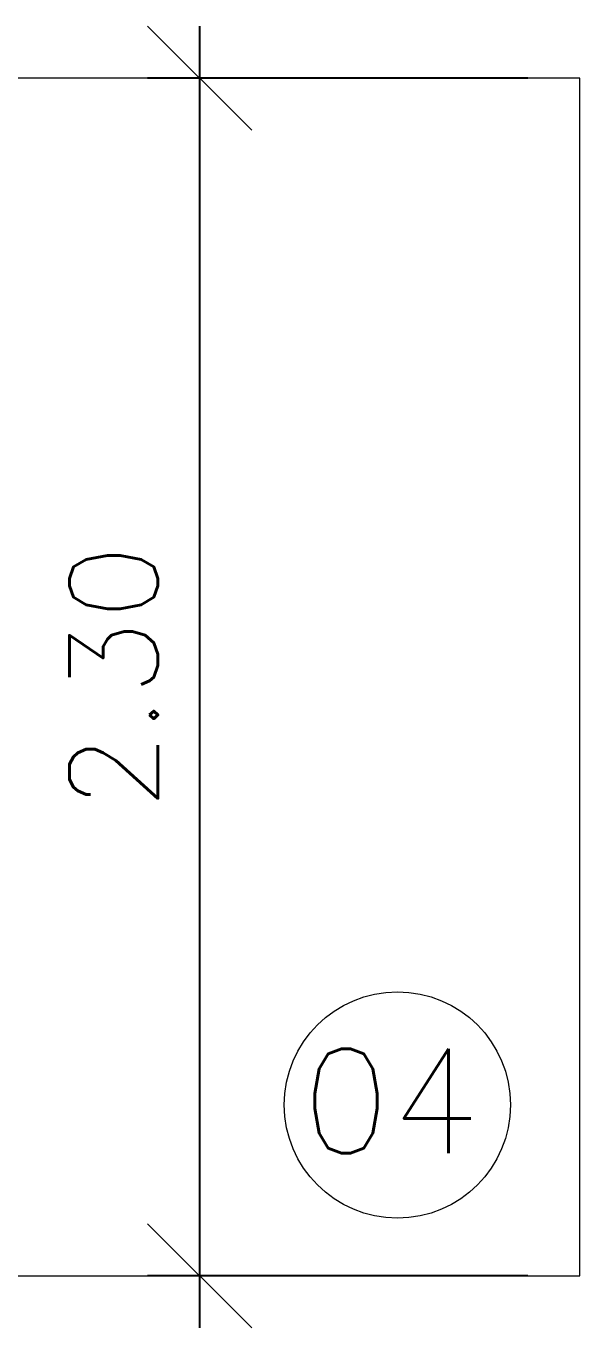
# Model space of a CAD drawing. Header units: millimetres. Extents: x 521 to 1055, y 261 to 520.
# Drawn here: x 606.583 to 607.647, y 465.21 to 467.71 of the extents above; entities that cross this region are included whole.
import ezdxf

# ---------------------------------------------------------------- set-up
doc = ezdxf.new("R2010")
doc.units = ezdxf.units.MM
doc.linetypes.add('CONTINU', pattern=[0])
doc.layers.add('0.1', color=8, linetype='Continuous', lineweight=13)
doc.styles.add('ROMANS', font='romans')
doc.styles.get("Standard").update_dxf_attribs({"font": 'romans.shx'})
doc.dimstyles.new('Fares Eng - 50', dxfattribs={"dimscale": 2, "dimtxt": 0.085, "dimasz": 0.1, "dimexe": 0.05, "dimexo": 0.05, "dimgap": 0.04, "dimtad": 1, "dimzin": 4, "dimdsep": 46, "dimtxsty": 'ROMANS', "dimblk1": 'OBLIQUE', "dimblk2": 'OBLIQUE', "dimsah": 1, "dimcen": 0.05, "dimdle": 0.05, "dimclrd": 8, "dimclre": 8, "dimclrt": 8, "dimaunit": 1, "dimadec": 0, "dimazin": 0, "dimtfac": 1, "dimtix": 1, "dimtmove": 2, "dimatfit": 0, "dimldrblk": 'OPEN90', "dimfxl": 1, "dimtolj": 1, "dimtzin": 0, "dimarcsym": 0})

# ---------------------------------------------------------------- blocks, each defined once
blk = doc.blocks.new('_OBLIQUE')
at = {"color": 0, "linetype": 'ByBlock'}
blk.add_line((-0.5, -0.5), (0.5, 0.5), dxfattribs=at)
blk = doc.blocks.new('*D2961')
at = {"layer": '0.1', "color": 8, "linetype": 'CONTINU', "lineweight": -2, "transparency": 16777216}
for p, q in [((606.9161501112669, 467.7103052354661), (606.9161501112669, 465.210305235466)), ((607.5466740710783, 467.6103052354661), (606.8161501112669, 467.6103052354661)), ((607.5466740710783, 465.310305235466), (606.8161501112669, 465.310305235466))]:
    blk.add_line(p, q, dxfattribs=at)
at = {"layer": 'DEFPOINTS', "color": 0, "linetype": 'CONTINU', "lineweight": -2, "transparency": 16777216}
for p in [(607.6466740710783, 467.6103052354661), (606.9161501112669, 465.310305235466), (607.6466740710783, 465.310305235466)]:
    blk.add_point(p, dxfattribs=at)
at = {"layer": '0.1', "color": 8, "linetype": 'CONTINU', "lineweight": -2, "transparency": 16777216, "xscale": 0.2, "yscale": 0.2, "zscale": 0.2}
for p, rotation in [((606.9161501112669, 467.6103052354661), 90), ((606.9161501112669, 465.310305235466), 270)]:
    blk.add_blockref('_OBLIQUE', p, dxfattribs=dict(at, rotation=rotation))
at = {"layer": '0.1', "color": 8, "linetype": 'CONTINU', "transparency": 16777216, "insert": (606.7511501112668, 466.4603052354661), "char_height": 0.17, "attachment_point": 5, "rotation": 90, "style": 'ROMANS'}
blk.add_mtext('\\A1;2.30', dxfattribs=at)
blk = doc.blocks.new('_Open90')
at = {"color": 0, "linetype": 'ByBlock', "lineweight": -2}
for p, q in [((-0.5, 0.5), (0, 0)), ((0, 0), (-1, 0)), ((0, 0), (-0.5, -0.5))]:
    blk.add_line(p, q, dxfattribs=at)

msp = doc.modelspace()

# ---------------------------------------------------------------- linework, layer by layer
at = {"layer": '0.1', "color": 8}
msp.add_lwpolyline([(603.1466740710782, 467.610305235466), (603.1466740710783, 465.310305235466), (607.6466740710783, 465.310305235466), (607.6466740710783, 467.6103052354661)], close=True, dxfattribs=at)
msp.add_circle((607.2960950225039, 465.6385235540761), 0.2172459663630447, dxfattribs=at)

# ---------------------------------------------------------------- texts
msp.add_text('04', height=0.2, dxfattribs=at).set_placement((607.1115609558875, 465.5460854522471))

# ---------------------------------------------------------------- dimensions: what is measured, and where the dimension line sits
at = {"layer": '0.1', "color": 8, "linetype": 'CONTINU'}
dim = msp.add_linear_dim(base=(606.9161501112669, 465.310305235466), p1=(607.6466740710783, 467.6103052354661), p2=(607.6466740710783, 465.310305235466), angle=90, dimstyle='Fares Eng - 50', dxfattribs=at)
dim.commit()
dim.dimension.update_dxf_attribs({"geometry": '*D2961', "text_midpoint": (606.7511501112668, 466.4603052354661)})

doc.saveas('drawing.dxf')
